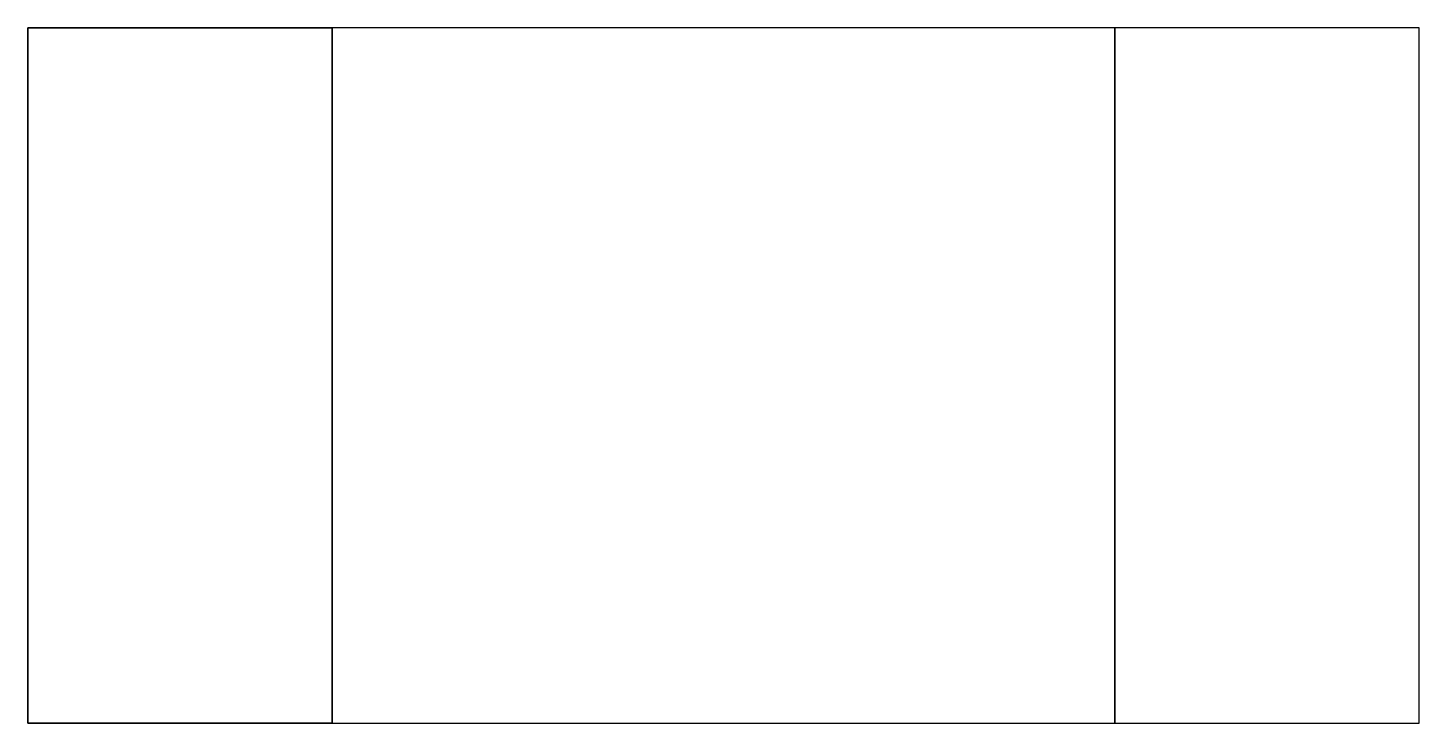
# Model space of a CAD drawing. Extents: x 0 to 3.2, y 0 to 1.6.
import ezdxf

# ---------------------------------------------------------------- set-up
doc = ezdxf.new("R2010")
doc.units = 0
doc.layers.get('0').update_dxf_attribs({"linetype": 'CONTINUOUS'})

# ---------------------------------------------------------------- blocks, each defined once
blk = doc.blocks.new('*U2')
at = {"color": 254, "extrusion": (-1, 0, 0)}
for p, q in [((2.5, 1.6), (2.5, 0)), ((2.5, 1.6, 1.1), (2.5, 0, 1.1)), ((2.5, 1.6), (2.5, 1.6, 1.1)), ((2.5, 0), (2.5, 0, 1.1))]:
    blk.add_line(p, q, dxfattribs=at)
at = {"color": 254, "extrusion": (0, 1, 0)}
for p, q in [((3.2, 1.6), (2.5, 1.6)), ((2.5, 1.6), (2.5, 1.6, 1.1)), ((3.2, 1.6, 1.1), (2.5, 1.6, 1.1)), ((3.2, 1.6), (3.2, 1.6, 1.1))]:
    blk.add_line(p, q, dxfattribs=at)
at = {"color": 254}
for p, q in [((3.2, 1.6, 1.1), (2.5, 1.6, 1.1)), ((2.5, 1.6, 1.1), (2.5, 0, 1.1)), ((3.2, 0, 1.1), (3.2, 1.6, 1.1)), ((2.5, 0, 1.1), (3.2, 0, 1.1))]:
    blk.add_line(p, q, dxfattribs=at)
at = {"color": 254, "extrusion": (0, 0, -1)}
for p, q in [((2.5, 1.6), (2.5, 0)), ((3.2, 1.6), (2.5, 1.6)), ((3.2, 0), (3.2, 1.6)), ((2.5, 0), (3.2, 0))]:
    blk.add_line(p, q, dxfattribs=at)
at = {"color": 254, "extrusion": (1, 0, 0)}
for p, q in [((3.2, 0), (3.2, 1.6)), ((3.2, 1.6), (3.2, 1.6, 1.1)), ((3.2, 0, 1.1), (3.2, 1.6, 1.1)), ((3.2, 0), (3.2, 0, 1.1))]:
    blk.add_line(p, q, dxfattribs=at)
at = {"color": 254, "extrusion": (0, -1, 0)}
for p, q in [((2.5, 0), (3.2, 0)), ((2.5, 0, 1.1), (3.2, 0, 1.1)), ((2.5, 0), (2.5, 0, 1.1)), ((3.2, 0), (3.2, 0, 1.1))]:
    blk.add_line(p, q, dxfattribs=at)
blk = doc.blocks.new('*U3')
at = {"color": 254, "extrusion": (-1, 0, 0)}
for p, q in [((0, 0), (0, 1.6)), ((0, 1.6, 1.1), (0, 0, 1.1)), ((0, 1.6), (0, 1.6, 1.1)), ((0, 0), (0, 0, 1.1))]:
    blk.add_line(p, q, dxfattribs=at)
at = {"color": 254, "extrusion": (0, 1, 0)}
for p, q in [((0, 1.6), (0.7, 1.6)), ((0, 1.6), (0, 1.6, 1.1)), ((0.7, 1.6, 1.1), (0, 1.6, 1.1)), ((0.7, 1.6), (0.7, 1.6, 1.1))]:
    blk.add_line(p, q, dxfattribs=at)
at = {"color": 254, "extrusion": (0, 0, -1)}
for p, q in [((0, 0), (0, 1.6)), ((0, 1.6), (0.7, 1.6)), ((0.7, 1.6), (0.7, 0)), ((0.7, 0), (0, 0))]:
    blk.add_line(p, q, dxfattribs=at)
at = {"color": 254}
for p, q in [((0.7, 1.6, 1.1), (0, 1.6, 1.1)), ((0, 1.6, 1.1), (0, 0, 1.1)), ((0.7, 0, 1.1), (0.7, 1.6, 1.1)), ((0, 0, 1.1), (0.7, 0, 1.1))]:
    blk.add_line(p, q, dxfattribs=at)
at = {"color": 254, "extrusion": (1, 0, 0)}
for p, q in [((0.7, 1.6), (0.7, 0)), ((0.7, 1.6), (0.7, 1.6, 1.1)), ((0.7, 0, 1.1), (0.7, 1.6, 1.1)), ((0.7, 0), (0.7, 0, 1.1))]:
    blk.add_line(p, q, dxfattribs=at)
at = {"color": 254, "extrusion": (0, -1, 0)}
for p, q in [((0.7, 0), (0, 0)), ((0, 0, 1.1), (0.7, 0, 1.1)), ((0, 0), (0, 0, 1.1)), ((0.7, 0), (0.7, 0, 1.1))]:
    blk.add_line(p, q, dxfattribs=at)
blk = doc.blocks.new('*U4')
at = {"color": 250, "extrusion": (-1, 0, 0)}
for p, q in [((0.7, 1.6), (0.7, 0)), ((0.7, 1.6, 1.1), (0.7, 0, 1.1)), ((0.7, 1.6), (0.7, 1.6, 1.1)), ((0.7, 0), (0.7, 0, 1.1))]:
    blk.add_line(p, q, dxfattribs=at)
at = {"color": 250, "extrusion": (0, 1, 0)}
for p, q in [((2.5, 1.6), (0.7, 1.6)), ((0.7, 1.6), (0.7, 1.6, 1.1)), ((2.5, 1.6, 1.1), (0.7, 1.6, 1.1)), ((2.5, 1.6), (2.5, 1.6, 1.1))]:
    blk.add_line(p, q, dxfattribs=at)
at = {"color": 250}
for p, q in [((2.5, 1.6, 1.1), (0.7, 1.6, 1.1)), ((0.7, 1.6, 1.1), (0.7, 0, 1.1)), ((2.5, 0, 1.1), (2.5, 1.6, 1.1)), ((0.7, 0, 1.1), (2.5, 0, 1.1))]:
    blk.add_line(p, q, dxfattribs=at)
at = {"color": 250, "extrusion": (0, 0, -1)}
for p, q in [((0.7, 1.6), (0.7, 0)), ((2.5, 1.6), (0.7, 1.6)), ((2.5, 0), (2.5, 1.6)), ((0.7, 0), (2.5, 0))]:
    blk.add_line(p, q, dxfattribs=at)
at = {"color": 250, "extrusion": (1, 0, 0)}
for p, q in [((2.5, 0), (2.5, 1.6)), ((2.5, 1.6), (2.5, 1.6, 1.1)), ((2.5, 0, 1.1), (2.5, 1.6, 1.1)), ((2.5, 0), (2.5, 0, 1.1))]:
    blk.add_line(p, q, dxfattribs=at)
at = {"color": 250, "extrusion": (0, -1, 0)}
for p, q in [((0.7, 0), (2.5, 0)), ((0.7, 0, 1.1), (2.5, 0, 1.1)), ((0.7, 0), (0.7, 0, 1.1)), ((2.5, 0), (2.5, 0, 1.1))]:
    blk.add_line(p, q, dxfattribs=at)

msp = doc.modelspace()

# ---------------------------------------------------------------- block references
for name in ['*U3', '*U4', '*U2']:
    msp.add_blockref(name, (0, 0))

doc.saveas('drawing.dxf')
